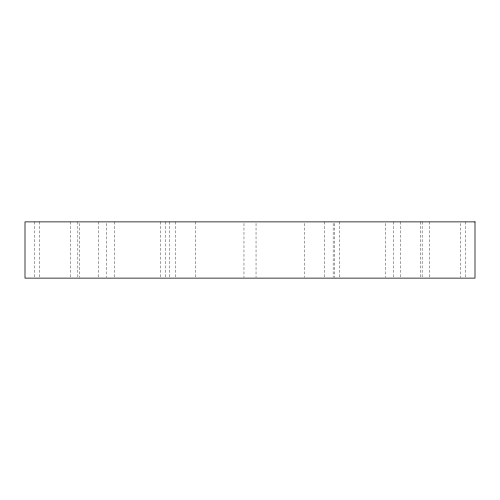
<?xml version="1.0" encoding="UTF-8"?>
<svg xmlns="http://www.w3.org/2000/svg" width="500" height="500" viewBox="0 0 500 500"><rect width="100%" height="100%" fill="white"/><g stroke="black" fill="none" stroke-linecap="round" stroke-linejoin="round"><path stroke-width="0.38" stroke-dasharray="2.5 1.88" d="M465.719 221.875L465.719 277.344M460.4 223.438L460.4 277.344M429.631 221.875L429.631 277.344M422.15 221.875L422.15 277.344M420.356 221.875L420.356 277.344M400.588 221.875L400.588 277.344M393.294 221.875L393.294 277.344M385.337 223.438L385.337 277.344M339.663 221.875L339.663 277.344M334.281 223.438L334.281 277.344M333.144 223.438L333.144 277.344M324.412 221.875L324.412 277.344M304.65 223.438L304.65 277.344M256.031 223.438L256.031 277.344M243.969 223.438L243.969 277.344M195.35 221.875L195.35 277.344M175.588 221.875L175.588 277.344M169.744 221.875L169.744 277.344M165.719 221.875L165.719 277.344M160.338 221.875L160.338 277.344M114.663 221.875L114.663 277.344M106.706 223.438L106.706 277.344M98.694 221.875L98.694 277.344M79.644 223.438L79.644 277.344M77.85 221.875L77.85 277.344M70.362 221.875L70.362 277.344M39.6 221.875L39.6 277.344M34.281 221.875L34.281 277.344"/><path stroke-width="0.75" d="M475 221.875L25 221.875L25 278.125L475 278.125L475 221.875"/></g></svg>
